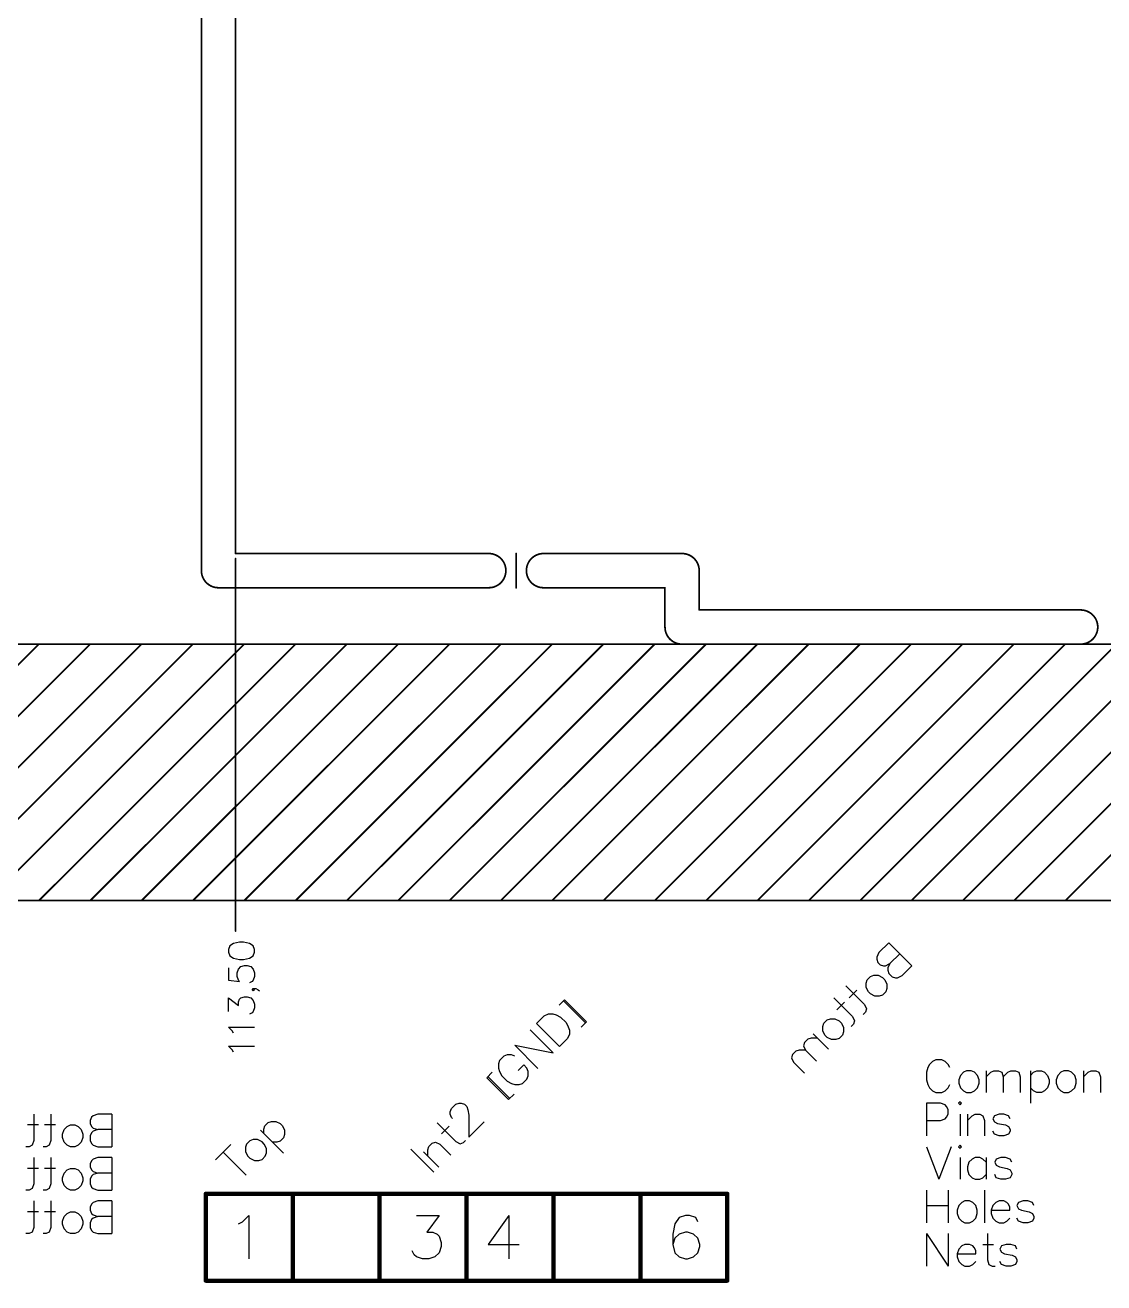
# Model space of a CAD drawing. Header units: millimetres. Extents: x 13 to 259, y -2 to 326.
# Drawn here: x 152 to 215.1, y 28.4 to 102 of the extents above; entities that cross this region are included whole.
import ezdxf

# ---------------------------------------------------------------- set-up
doc = ezdxf.new("R2010")
doc.units = ezdxf.units.MM
for name, color, linetype in [('BottomLayer', 5, 'Continuous'), ('BottomOverlay', 54, 'Continuous'), ('BottomPaste', 16, 'Continuous'), ('BottomSolder', 6, 'Continuous'), ('DrillDrawing', 1, 'Continuous'), ('Mechanical5', 56, 'Continuous'), ('Mechanical9', 56, 'Continuous'), ('MidLayer1', 16, 'Continuous'), ('MidLayer2', 76, 'Continuous'), ('TopLayer', 1, 'Continuous')]:
    doc.layers.add(name, color=color, linetype=linetype)

msp = doc.modelspace()

# ---------------------------------------------------------------- linework, layer by layer
at = {"layer": 'BottomLayer'}
for p, q in [((202.488, 48.337), (201.911, 47.76)), ((202.488, 48.337), (203.835, 46.99)), ((201.911, 47.76), (201.783, 47.503)), ((201.783, 47.503), (201.783, 47.375)), ((201.783, 47.375), (201.847, 47.182)), ((201.847, 47.182), (201.975, 47.054)), ((202.296, 46.99), (202.552, 47.118)), ((202.552, 47.118), (202.424, 46.862)), ((203.13, 47.695), (202.552, 47.118)), ((201.225, 46.176), (201.417, 46.368)), ((201.417, 46.368), (201.61, 46.432)), ((201.61, 46.432), (201.866, 46.432)), ((201.866, 46.432), (202.123, 46.304)), ((201.975, 47.054), (202.168, 46.99)), ((202.168, 46.99), (202.296, 46.99)), ((202.424, 46.862), (202.424, 46.733)), ((202.424, 46.733), (202.488, 46.541)), ((202.488, 46.541), (202.681, 46.349)), ((202.681, 46.349), (202.873, 46.285)), ((203.001, 46.285), (203.258, 46.413)), ((203.258, 46.413), (203.835, 46.99)), ((199.968, 45.816), (201.058, 44.726)), ((201.161, 45.983), (201.225, 46.176)), ((201.161, 45.727), (201.161, 45.983)), ((201.289, 45.47), (201.161, 45.727)), ((202.123, 46.304), (202.251, 46.176)), ((202.251, 46.176), (202.379, 45.919)), ((202.379, 45.662), (202.315, 45.47)), ((202.379, 45.919), (202.379, 45.662)), ((202.873, 46.285), (203.001, 46.285)), ((199.262, 45.111), (200.353, 44.021)), ((200.609, 45.56), (200.16, 45.111)), ((201.417, 45.342), (201.289, 45.47)), ((201.674, 45.214), (201.417, 45.342)), ((201.93, 45.214), (201.674, 45.214)), ((202.123, 45.278), (201.93, 45.214)), ((202.315, 45.47), (202.123, 45.278)), ((199.904, 44.854), (199.455, 44.406)), ((201.122, 44.277), (200.994, 44.149)), ((201.058, 44.726), (201.186, 44.47)), ((201.186, 44.47), (201.122, 44.277)), ((198.621, 43.444), (198.685, 43.636)), ((198.621, 43.187), (198.621, 43.444)), ((198.685, 43.636), (198.878, 43.828)), ((198.878, 43.828), (199.07, 43.892)), ((199.07, 43.892), (199.327, 43.892)), ((199.327, 43.892), (199.583, 43.764)), ((199.583, 43.764), (199.711, 43.636)), ((199.711, 43.636), (199.84, 43.379)), ((200.417, 43.572), (200.289, 43.444)), ((200.353, 44.021), (200.481, 43.764)), ((200.481, 43.764), (200.417, 43.572)), ((197.749, 42.7), (197.557, 42.507)), ((197.941, 42.764), (197.749, 42.7)), ((198.326, 42.764), (197.941, 42.764)), ((198.07, 43.02), (198.967, 42.122)), ((198.749, 42.931), (198.621, 43.187)), ((198.878, 42.802), (198.749, 42.931)), ((199.134, 42.674), (198.878, 42.802)), ((199.391, 42.674), (199.134, 42.674)), ((199.583, 42.738), (199.391, 42.674)), ((199.776, 42.931), (199.583, 42.738)), ((199.84, 43.123), (199.776, 42.931)), ((199.84, 43.379), (199.84, 43.123)), ((197.044, 41.994), (196.851, 41.802)), ((197.236, 42.058), (197.044, 41.994)), ((197.621, 42.058), (197.236, 42.058)), ((197.557, 42.507), (197.492, 42.315)), ((197.492, 42.315), (197.621, 42.058)), ((197.621, 42.058), (198.262, 41.417)), ((196.851, 41.802), (196.787, 41.609)), ((196.787, 41.609), (196.915, 41.353)), ((196.915, 41.353), (197.557, 40.712)), ((190.591, 32.384), (190.228, 32.264)), ((190.832, 32.384), (190.591, 32.384)), ((191.195, 32.264), (190.832, 32.384)), ((189.986, 31.901), (189.865, 31.296)), ((190.228, 32.264), (189.986, 31.901)), ((191.316, 32.022), (191.195, 32.264)), ((189.865, 31.296), (189.865, 30.691)), ((189.986, 31.054), (189.865, 30.691)), ((190.228, 31.296), (189.986, 31.054)), ((190.591, 31.417), (190.228, 31.296)), ((190.711, 31.417), (190.591, 31.417)), ((191.074, 31.296), (190.711, 31.417)), ((191.316, 31.054), (191.074, 31.296)), ((191.437, 30.691), (191.316, 31.054)), ((189.865, 30.691), (189.986, 30.208)), ((189.986, 30.208), (190.228, 29.966)), ((191.074, 29.966), (191.316, 30.208)), ((191.316, 30.208), (191.437, 30.571)), ((191.437, 30.571), (191.437, 30.691)), ((190.228, 29.966), (190.591, 29.845)), ((190.591, 29.845), (190.711, 29.845)), ((190.711, 29.845), (191.074, 29.966))]:
    msp.add_line(p, q, dxfattribs=at)
at = {"layer": 'BottomOverlay'}
for p, q in [((152.498, 38.315), (152.498, 36.773)), ((153.496, 38.315), (153.496, 36.773)), ((156.244, 38.315), (155.972, 38.224)), ((157.06, 38.315), (156.244, 38.315)), ((157.06, 38.315), (157.06, 36.41)), ((152.77, 37.68), (152.135, 37.68)), ((153.768, 37.68), (153.133, 37.68)), ((154.276, 37.408), (154.457, 37.589)), ((154.457, 37.589), (154.638, 37.68)), ((154.638, 37.68), (154.91, 37.68)), ((154.91, 37.68), (155.092, 37.589)), ((155.092, 37.589), (155.273, 37.408)), ((155.881, 38.133), (155.79, 37.952)), ((155.79, 37.952), (155.79, 37.771)), ((155.79, 37.771), (155.881, 37.589)), ((155.972, 38.224), (155.881, 38.133)), ((155.881, 37.589), (155.972, 37.498)), ((154.185, 37.136), (154.276, 37.408)), ((154.185, 36.954), (154.185, 37.136)), ((154.276, 36.682), (154.185, 36.954)), ((155.273, 37.408), (155.364, 37.136)), ((155.364, 36.954), (155.273, 36.682)), ((155.364, 37.136), (155.364, 36.954)), ((155.881, 37.226), (155.79, 37.045)), ((155.79, 37.045), (155.79, 36.773)), ((155.972, 37.317), (155.881, 37.226)), ((155.972, 37.498), (156.244, 37.408)), ((156.244, 37.408), (155.972, 37.317)), ((157.06, 37.408), (156.244, 37.408)), ((152.226, 36.41), (152.045, 36.41)), ((152.407, 36.501), (152.226, 36.41)), ((152.498, 36.773), (152.407, 36.501)), ((153.224, 36.41), (153.042, 36.41)), ((153.405, 36.501), (153.224, 36.41)), ((153.496, 36.773), (153.405, 36.501)), ((154.457, 36.501), (154.276, 36.682)), ((154.638, 36.41), (154.457, 36.501)), ((154.91, 36.41), (154.638, 36.41)), ((155.092, 36.501), (154.91, 36.41)), ((155.273, 36.682), (155.092, 36.501)), ((155.79, 36.773), (155.881, 36.592)), ((155.881, 36.592), (155.972, 36.501)), ((155.972, 36.501), (156.244, 36.41)), ((156.244, 36.41), (157.06, 36.41))]:
    msp.add_line(p, q, dxfattribs=at)
at = {"layer": 'BottomPaste'}
for p, q in [((152.498, 33.235), (152.498, 31.693)), ((153.496, 33.235), (153.496, 31.693)), ((155.972, 33.144), (155.881, 33.053)), ((156.244, 33.235), (155.972, 33.144)), ((157.06, 33.235), (156.244, 33.235)), ((157.06, 33.235), (157.06, 31.33)), ((152.77, 32.6), (152.135, 32.6)), ((153.768, 32.6), (153.133, 32.6)), ((154.276, 32.328), (154.457, 32.509)), ((154.457, 32.509), (154.638, 32.6)), ((154.638, 32.6), (154.91, 32.6)), ((154.91, 32.6), (155.092, 32.509)), ((155.092, 32.509), (155.273, 32.328)), ((155.881, 33.053), (155.79, 32.872)), ((155.79, 32.872), (155.79, 32.691)), ((155.79, 32.691), (155.881, 32.509)), ((155.881, 32.509), (155.972, 32.418)), ((155.972, 32.418), (156.244, 32.328)), ((152.498, 31.693), (152.407, 31.421)), ((153.496, 31.693), (153.405, 31.421)), ((154.185, 32.056), (154.276, 32.328)), ((154.185, 31.874), (154.185, 32.056)), ((154.276, 31.602), (154.185, 31.874)), ((155.273, 32.328), (155.364, 32.056)), ((155.364, 31.874), (155.273, 31.602)), ((155.364, 32.056), (155.364, 31.874)), ((155.881, 32.146), (155.79, 31.965)), ((155.79, 31.965), (155.79, 31.693)), ((155.79, 31.693), (155.881, 31.512)), ((155.972, 32.237), (155.881, 32.146)), ((156.244, 32.328), (155.972, 32.237)), ((157.06, 32.328), (156.244, 32.328)), ((152.226, 31.33), (152.045, 31.33)), ((152.407, 31.421), (152.226, 31.33)), ((153.224, 31.33), (153.042, 31.33)), ((153.405, 31.421), (153.224, 31.33)), ((154.457, 31.421), (154.276, 31.602)), ((154.638, 31.33), (154.457, 31.421)), ((154.91, 31.33), (154.638, 31.33)), ((155.092, 31.421), (154.91, 31.33)), ((155.273, 31.602), (155.092, 31.421)), ((155.881, 31.512), (155.972, 31.421)), ((155.972, 31.421), (156.244, 31.33)), ((156.244, 31.33), (157.06, 31.33))]:
    msp.add_line(p, q, dxfattribs=at)
at = {"layer": 'BottomSolder'}
for p, q in [((152.498, 35.775), (152.498, 34.233)), ((153.496, 35.775), (153.496, 34.233)), ((155.881, 35.593), (155.79, 35.412)), ((155.79, 35.412), (155.79, 35.231)), ((155.972, 35.684), (155.881, 35.593)), ((156.244, 35.775), (155.972, 35.684)), ((157.06, 35.775), (156.244, 35.775)), ((157.06, 35.775), (157.06, 33.87)), ((152.77, 35.14), (152.135, 35.14)), ((153.768, 35.14), (153.133, 35.14)), ((154.185, 34.596), (154.276, 34.868)), ((154.185, 34.414), (154.185, 34.596)), ((154.276, 34.868), (154.457, 35.049)), ((154.457, 35.049), (154.638, 35.14)), ((154.638, 35.14), (154.91, 35.14)), ((154.91, 35.14), (155.092, 35.049)), ((155.092, 35.049), (155.273, 34.868)), ((155.273, 34.868), (155.364, 34.596)), ((155.364, 34.596), (155.364, 34.414)), ((155.79, 35.231), (155.881, 35.049)), ((155.881, 34.686), (155.79, 34.505)), ((155.881, 35.049), (155.972, 34.958)), ((155.972, 34.777), (155.881, 34.686)), ((155.972, 34.958), (156.244, 34.868)), ((156.244, 34.868), (155.972, 34.777)), ((157.06, 34.868), (156.244, 34.868)), ((152.226, 33.87), (152.045, 33.87)), ((152.407, 33.961), (152.226, 33.87)), ((152.498, 34.233), (152.407, 33.961)), ((153.224, 33.87), (153.042, 33.87)), ((153.405, 33.961), (153.224, 33.87)), ((153.496, 34.233), (153.405, 33.961)), ((154.276, 34.142), (154.185, 34.414)), ((154.457, 33.961), (154.276, 34.142)), ((154.638, 33.87), (154.457, 33.961)), ((154.91, 33.87), (154.638, 33.87)), ((155.092, 33.961), (154.91, 33.87)), ((155.273, 34.142), (155.092, 33.961)), ((155.364, 34.414), (155.273, 34.142)), ((155.79, 34.505), (155.79, 34.233)), ((155.79, 34.233), (155.881, 34.052)), ((155.881, 34.052), (155.972, 33.961)), ((155.972, 33.961), (156.244, 33.87)), ((156.244, 33.87), (157.06, 33.87))]:
    msp.add_line(p, q, dxfattribs=at)
at = {"layer": 'DrillDrawing'}
for p, q in [((204.866, 41.218), (204.776, 41.036)), ((205.048, 41.399), (204.866, 41.218)), ((205.229, 41.49), (205.048, 41.399)), ((205.592, 41.49), (205.229, 41.49)), ((205.773, 41.399), (205.592, 41.49)), ((205.955, 41.218), (205.773, 41.399)), ((206.045, 41.036), (205.955, 41.218)), ((204.776, 41.036), (204.685, 40.764)), ((204.685, 40.764), (204.685, 40.311)), ((206.671, 40.583), (206.58, 40.311)), ((206.853, 40.764), (206.671, 40.583)), ((207.034, 40.855), (206.853, 40.764)), ((207.306, 40.855), (207.034, 40.855)), ((207.487, 40.764), (207.306, 40.855)), ((207.669, 40.583), (207.487, 40.764)), ((207.759, 40.311), (207.669, 40.583)), ((208.177, 40.855), (208.177, 39.585)), ((208.177, 40.492), (208.449, 40.764)), ((208.449, 40.764), (208.63, 40.855)), ((208.63, 40.855), (208.902, 40.855)), ((208.902, 40.855), (209.084, 40.764)), ((209.084, 40.764), (209.174, 40.492)), ((209.174, 40.492), (209.446, 40.764)), ((209.174, 40.492), (209.174, 39.585)), ((209.446, 40.764), (209.628, 40.855)), ((209.628, 40.855), (209.9, 40.855)), ((209.9, 40.855), (210.081, 40.764)), ((210.081, 40.764), (210.172, 40.492)), ((210.172, 40.492), (210.172, 39.585)), ((210.771, 40.855), (210.771, 38.95)), ((210.771, 40.583), (210.952, 40.764)), ((210.952, 40.764), (211.133, 40.855)), ((211.133, 40.855), (211.405, 40.855)), ((211.405, 40.855), (211.587, 40.764)), ((211.587, 40.764), (211.768, 40.583)), ((211.768, 40.583), (211.859, 40.311)), ((212.358, 40.583), (212.267, 40.311)), ((212.539, 40.764), (212.358, 40.583)), ((212.72, 40.855), (212.539, 40.764)), ((212.993, 40.855), (212.72, 40.855)), ((213.174, 40.764), (212.993, 40.855)), ((213.355, 40.583), (213.174, 40.764)), ((213.446, 40.311), (213.355, 40.583)), ((213.863, 40.855), (213.863, 39.585)), ((213.863, 40.492), (214.135, 40.764)), ((214.135, 40.764), (214.317, 40.855)), ((214.317, 40.855), (214.589, 40.855)), ((214.589, 40.855), (214.77, 40.764)), ((214.77, 40.764), (214.861, 40.492)), ((214.861, 40.492), (214.861, 39.585)), ((204.685, 40.311), (204.776, 40.039)), ((204.776, 40.039), (204.866, 39.857)), ((204.866, 39.857), (205.048, 39.676)), ((205.773, 39.676), (205.955, 39.857)), ((205.955, 39.857), (206.045, 40.039)), ((206.58, 40.311), (206.58, 40.129)), ((206.58, 40.129), (206.671, 39.857)), ((206.671, 39.857), (206.853, 39.676)), ((207.487, 39.676), (207.669, 39.857)), ((207.669, 39.857), (207.759, 40.129)), ((207.759, 40.129), (207.759, 40.311)), ((210.952, 39.676), (210.771, 39.857)), ((211.768, 39.857), (211.587, 39.676)), ((211.859, 40.129), (211.768, 39.857)), ((211.859, 40.311), (211.859, 40.129)), ((212.267, 40.311), (212.267, 40.129)), ((212.267, 40.129), (212.358, 39.857)), ((212.358, 39.857), (212.539, 39.676)), ((213.174, 39.676), (213.355, 39.857)), ((213.355, 39.857), (213.446, 40.129)), ((213.446, 40.129), (213.446, 40.311)), ((205.048, 39.676), (205.229, 39.585)), ((205.229, 39.585), (205.592, 39.585)), ((205.592, 39.585), (205.773, 39.676)), ((206.653, 39.04), (206.562, 38.95)), ((206.744, 38.95), (206.653, 39.04)), ((206.853, 39.676), (207.034, 39.585)), ((207.034, 39.585), (207.306, 39.585)), ((207.306, 39.585), (207.487, 39.676)), ((211.133, 39.585), (210.952, 39.676)), ((211.405, 39.585), (211.133, 39.585)), ((211.587, 39.676), (211.405, 39.585)), ((212.539, 39.676), (212.72, 39.585)), ((212.72, 39.585), (212.993, 39.585)), ((212.993, 39.585), (213.174, 39.676)), ((205.501, 38.95), (204.685, 38.95)), ((204.685, 38.95), (204.685, 37.045)), ((205.773, 38.859), (205.501, 38.95)), ((205.864, 38.768), (205.773, 38.859)), ((205.955, 38.587), (205.864, 38.768)), ((205.864, 38.133), (205.955, 38.315)), ((205.955, 38.315), (205.955, 38.587)), ((206.562, 38.95), (206.653, 38.859)), ((206.653, 38.859), (206.744, 38.95)), ((206.653, 38.315), (206.653, 37.045)), ((207.079, 38.315), (207.079, 37.045)), ((207.351, 38.224), (207.533, 38.315)), ((207.533, 38.315), (207.805, 38.315)), ((207.805, 38.315), (207.986, 38.224)), ((208.939, 38.315), (208.666, 38.224)), ((209.211, 38.315), (208.939, 38.315)), ((209.483, 38.224), (209.211, 38.315)), ((204.685, 37.952), (205.501, 37.952)), ((205.501, 37.952), (205.773, 38.043)), ((205.773, 38.043), (205.864, 38.133)), ((207.079, 37.952), (207.351, 38.224)), ((207.986, 38.224), (208.077, 37.952)), ((208.077, 37.952), (208.077, 37.045)), ((208.666, 38.224), (208.576, 38.043)), ((208.576, 38.043), (208.666, 37.861)), ((208.666, 37.861), (208.848, 37.771)), ((208.848, 37.771), (209.301, 37.68)), ((209.301, 37.68), (209.483, 37.589)), ((209.573, 38.043), (209.483, 38.224)), ((209.483, 37.589), (209.573, 37.408)), ((208.666, 37.136), (208.576, 37.317)), ((208.939, 37.045), (208.666, 37.136)), ((209.211, 37.045), (208.939, 37.045)), ((209.483, 37.136), (209.211, 37.045)), ((209.573, 37.317), (209.483, 37.136)), ((209.573, 37.408), (209.573, 37.317)), ((204.685, 36.41), (205.41, 34.505)), ((206.136, 36.41), (205.41, 34.505)), ((206.653, 36.5), (206.562, 36.41)), ((206.562, 36.41), (206.653, 36.319)), ((206.744, 36.41), (206.653, 36.5)), ((206.653, 36.319), (206.744, 36.41)), ((206.653, 35.775), (206.653, 34.505)), ((207.17, 35.503), (207.079, 35.231)), ((207.351, 35.684), (207.17, 35.503)), ((207.533, 35.775), (207.351, 35.684)), ((207.805, 35.775), (207.533, 35.775)), ((207.986, 35.684), (207.805, 35.775)), ((208.168, 35.503), (207.986, 35.684)), ((208.168, 35.775), (208.168, 34.505)), ((208.766, 35.684), (208.676, 35.503)), ((208.676, 35.503), (208.766, 35.321)), ((209.038, 35.775), (208.766, 35.684)), ((208.766, 35.321), (208.948, 35.231)), ((209.31, 35.775), (209.038, 35.775)), ((209.582, 35.684), (209.31, 35.775)), ((209.673, 35.503), (209.582, 35.684)), ((207.079, 35.231), (207.079, 35.049)), ((207.079, 35.049), (207.17, 34.777)), ((207.17, 34.777), (207.351, 34.596)), ((207.351, 34.596), (207.533, 34.505)), ((207.805, 34.505), (207.986, 34.596)), ((207.986, 34.596), (208.168, 34.777)), ((208.766, 34.596), (208.676, 34.777)), ((209.038, 34.505), (208.766, 34.596)), ((208.948, 35.231), (209.401, 35.14)), ((209.582, 34.596), (209.31, 34.505)), ((209.401, 35.14), (209.582, 35.049)), ((209.582, 35.049), (209.673, 34.868)), ((209.673, 34.777), (209.582, 34.596)), ((209.673, 34.868), (209.673, 34.777)), ((204.685, 33.87), (204.685, 31.965)), ((205.955, 33.87), (205.955, 31.965)), ((207.533, 34.505), (207.805, 34.505)), ((208.077, 33.87), (208.077, 31.965)), ((209.31, 34.505), (209.038, 34.505)), ((206.753, 33.144), (206.571, 32.963)), ((206.934, 33.235), (206.753, 33.144)), ((207.206, 33.235), (206.934, 33.235)), ((207.388, 33.144), (207.206, 33.235)), ((207.569, 32.963), (207.388, 33.144)), ((208.748, 33.144), (208.567, 32.963)), ((208.929, 33.235), (208.748, 33.144)), ((209.202, 33.235), (208.929, 33.235)), ((209.383, 33.144), (209.202, 33.235)), ((209.474, 33.053), (209.383, 33.144)), ((210.063, 33.144), (209.972, 32.963)), ((210.335, 33.235), (210.063, 33.144)), ((210.607, 33.235), (210.335, 33.235)), ((210.879, 33.144), (210.607, 33.235)), ((210.97, 32.963), (210.879, 33.144)), ((204.685, 32.963), (205.955, 32.963)), ((206.571, 32.963), (206.481, 32.691)), ((206.481, 32.691), (206.481, 32.509)), ((206.481, 32.509), (206.571, 32.237)), ((207.66, 32.691), (207.569, 32.963)), ((207.569, 32.237), (207.66, 32.509)), ((207.66, 32.509), (207.66, 32.691)), ((208.567, 32.963), (208.476, 32.691)), ((208.476, 32.691), (209.564, 32.691)), ((208.476, 32.691), (208.476, 32.509)), ((208.476, 32.509), (208.567, 32.237)), ((209.564, 32.872), (209.474, 33.053)), ((209.564, 32.691), (209.564, 32.872)), ((209.972, 32.963), (210.063, 32.781)), ((210.063, 32.781), (210.245, 32.691)), ((210.245, 32.691), (210.698, 32.6)), ((210.698, 32.6), (210.879, 32.509)), ((210.879, 32.509), (210.97, 32.328)), ((206.571, 32.237), (206.753, 32.056)), ((206.753, 32.056), (206.934, 31.965)), ((206.934, 31.965), (207.206, 31.965)), ((207.206, 31.965), (207.388, 32.056)), ((207.388, 32.056), (207.569, 32.237)), ((208.567, 32.237), (208.748, 32.056)), ((208.748, 32.056), (208.929, 31.965)), ((208.929, 31.965), (209.202, 31.965)), ((209.202, 31.965), (209.383, 32.056)), ((209.383, 32.056), (209.564, 32.237)), ((210.063, 32.056), (209.972, 32.237)), ((210.335, 31.965), (210.063, 32.056)), ((210.607, 31.965), (210.335, 31.965)), ((210.879, 32.056), (210.607, 31.965)), ((210.97, 32.237), (210.879, 32.056)), ((210.97, 32.328), (210.97, 32.237)), ((204.685, 31.33), (204.685, 29.425)), ((204.685, 31.33), (205.955, 29.425)), ((205.955, 31.33), (205.955, 29.425)), ((208.249, 31.33), (208.249, 29.788)), ((206.571, 30.423), (206.481, 30.151)), ((206.753, 30.604), (206.571, 30.423)), ((206.934, 30.695), (206.753, 30.604)), ((207.206, 30.695), (206.934, 30.695)), ((207.388, 30.604), (207.206, 30.695)), ((207.478, 30.513), (207.388, 30.604)), ((207.569, 30.332), (207.478, 30.513)), ((207.569, 30.151), (207.569, 30.332)), ((207.977, 30.695), (208.612, 30.695)), ((209.065, 30.604), (208.975, 30.423)), ((208.975, 30.423), (209.065, 30.241)), ((209.338, 30.695), (209.065, 30.604)), ((209.065, 30.241), (209.247, 30.151)), ((209.61, 30.695), (209.338, 30.695)), ((209.882, 30.604), (209.61, 30.695)), ((209.972, 30.423), (209.882, 30.604)), ((206.481, 30.151), (207.569, 30.151)), ((206.481, 30.151), (206.481, 29.969)), ((206.481, 29.969), (206.571, 29.697)), ((206.571, 29.697), (206.753, 29.516)), ((206.753, 29.516), (206.934, 29.425)), ((206.934, 29.425), (207.206, 29.425)), ((207.206, 29.425), (207.388, 29.516)), ((207.388, 29.516), (207.569, 29.697)), ((208.249, 29.788), (208.34, 29.516)), ((208.34, 29.516), (208.521, 29.425)), ((208.521, 29.425), (208.703, 29.425)), ((209.065, 29.516), (208.975, 29.697)), ((209.338, 29.425), (209.065, 29.516)), ((209.247, 30.151), (209.7, 30.06)), ((209.61, 29.425), (209.338, 29.425)), ((209.882, 29.516), (209.61, 29.425)), ((209.7, 30.06), (209.882, 29.969)), ((209.882, 29.969), (209.972, 29.788)), ((209.972, 29.697), (209.882, 29.516)), ((209.972, 29.788), (209.972, 29.697))]:
    msp.add_line(p, q, dxfattribs=at)
at = {"layer": 'Mechanical5', "const_width": 0.254}
for points in [[(162.56, 33.655), (193.04, 33.655)], [(162.56, 28.575), (162.56, 33.655)], [(167.64, 28.575), (167.64, 33.655)], [(172.72, 28.575), (172.72, 33.655)], [(177.8, 28.575), (177.8, 33.655)], [(182.88, 28.575), (182.88, 33.655)], [(187.96, 28.575), (187.96, 33.655)], [(193.04, 28.575), (193.04, 33.655)], [(162.56, 28.575), (193.04, 28.575)]]:
    msp.add_lwpolyline(points, dxfattribs=at)
at = {"layer": 'Mechanical5', "const_width": 0.127}
for points in [[(162.496, 33.655, 1), (162.624, 33.655, 1)], [(162.496, 33.655, 1), (162.624, 33.655, 1)], [(167.577, 33.655, 1), (167.703, 33.655, 1)], [(172.656, 33.655, 1), (172.784, 33.655, 1)], [(177.737, 33.655, 1), (177.863, 33.655, 1)], [(182.816, 33.655, 1), (182.944, 33.655, 1)], [(187.897, 33.655, 1), (188.024, 33.655, 1)], [(192.976, 33.655, 1), (193.103, 33.655, 1)], [(192.976, 33.655, 1), (193.103, 33.655, 1)], [(162.496, 28.575, 1), (162.624, 28.575, 1)], [(162.496, 28.575, 1), (162.624, 28.575, 1)], [(167.577, 28.575, 1), (167.703, 28.575, 1)], [(172.656, 28.575, 1), (172.784, 28.575, 1)], [(177.737, 28.575, 1), (177.863, 28.575, 1)], [(182.816, 28.575, 1), (182.944, 28.575, 1)], [(187.897, 28.575, 1), (188.024, 28.575, 1)], [(192.976, 28.575, 1), (193.103, 28.575, 1)], [(192.976, 28.575, 1), (193.103, 28.575, 1)]]:
    msp.add_lwpolyline(points, format="xyb", close=True, dxfattribs=at)
at = {"layer": 'Mechanical9'}
for p, q in [((163.956, 48.154), (163.883, 47.937)), ((163.883, 47.937), (163.883, 47.792)), ((164.174, 48.299), (163.956, 48.154)), ((164.536, 48.372), (164.174, 48.299)), ((164.754, 48.372), (164.536, 48.372)), ((165.117, 48.299), (164.754, 48.372)), ((165.334, 48.154), (165.117, 48.299)), ((165.407, 47.937), (165.334, 48.154)), ((165.407, 47.792), (165.407, 47.937)), ((163.883, 47.792), (163.956, 47.574)), ((163.956, 47.574), (164.174, 47.429)), ((164.174, 47.429), (164.536, 47.356)), ((164.536, 47.356), (164.754, 47.356)), ((164.754, 47.356), (165.117, 47.429)), ((165.117, 47.429), (165.334, 47.574)), ((165.334, 47.574), (165.407, 47.792)), ((163.883, 46.87), (163.883, 46.145)), ((164.391, 46.58), (164.464, 46.798)), ((164.391, 46.362), (164.391, 46.58)), ((164.464, 46.145), (164.391, 46.362)), ((164.464, 46.798), (164.609, 46.943)), ((164.609, 46.943), (164.827, 47.015)), ((164.827, 47.015), (164.972, 47.015)), ((164.972, 47.015), (165.189, 46.943)), ((165.189, 46.943), (165.334, 46.798)), ((165.334, 46.798), (165.407, 46.58)), ((165.407, 46.362), (165.334, 46.145)), ((165.407, 46.58), (165.407, 46.362)), ((163.883, 46.145), (164.536, 46.072)), ((164.536, 46.072), (164.464, 46.145)), ((165.262, 46.072), (165.117, 45.999)), ((165.334, 46.145), (165.262, 46.072)), ((165.262, 45.593), (165.334, 45.666)), ((165.334, 45.666), (165.407, 45.593)), ((165.334, 45.666), (165.48, 45.666)), ((165.48, 45.666), (165.625, 45.593)), ((163.883, 44.309), (163.883, 45.107)), ((163.883, 45.107), (164.464, 44.672)), ((164.464, 44.889), (164.536, 45.034)), ((164.464, 44.672), (164.464, 44.889)), ((164.536, 45.034), (164.609, 45.107)), ((164.609, 45.107), (164.827, 45.18)), ((164.827, 45.18), (164.972, 45.18)), ((164.972, 45.18), (165.189, 45.107)), ((165.189, 45.107), (165.334, 44.962)), ((165.334, 45.521), (165.262, 45.593)), ((165.407, 45.593), (165.334, 45.521)), ((165.334, 44.962), (165.407, 44.744)), ((165.625, 45.593), (165.697, 45.521)), ((165.262, 44.236), (165.117, 44.164)), ((165.334, 44.309), (165.262, 44.236)), ((165.407, 44.527), (165.334, 44.309)), ((165.407, 44.744), (165.407, 44.527)), ((164.101, 43.192), (163.883, 43.409)), ((163.883, 43.409), (165.407, 43.409)), ((164.174, 43.046), (164.101, 43.192)), ((164.101, 42.074), (163.883, 42.292)), ((163.883, 42.292), (165.407, 42.292)), ((164.174, 41.929), (164.101, 42.074))]:
    msp.add_line(p, q, dxfattribs=at)
at = {"layer": 'Mechanical9', "const_width": 0.1}
for points in [[(162.3, 70.1), (162.3, 133.1)], [(164.3, 71.1), (164.3, 132.1)], [(164.3, 71.1), (179.1, 71.1)], [(164.3, 49.022), (164.3, 70.8)], [(180.7, 69.1), (180.7, 71.1)], [(182.3, 71.1), (190.4, 71.1)], [(191.4, 67.8), (191.4, 70.1)], [(163.3, 69.1), (179.1, 69.1)], [(182.3, 69.1), (189.4, 69.1)], [(189.4, 66.8), (189.4, 69.1)], [(191.4, 67.8), (213.7, 67.8)], [(50.8, 65.8), (257.8, 65.8)], [(137.8, 50.8), (152.8, 65.8)], [(140.8, 50.8), (155.8, 65.8)], [(143.8, 50.8), (158.8, 65.8)], [(146.8, 50.8), (161.8, 65.8)], [(149.8, 50.8), (164.8, 65.8)], [(152.8, 50.8), (167.8, 65.8)], [(155.8, 50.8), (170.8, 65.8)], [(158.8, 50.8), (173.8, 65.8)], [(161.8, 50.8), (176.8, 65.8)], [(164.8, 50.8), (179.8, 65.8)], [(167.8, 50.8), (182.8, 65.8)], [(170.8, 50.8), (185.8, 65.8)], [(173.8, 50.8), (188.8, 65.8)], [(176.8, 50.8), (191.8, 65.8)], [(179.8, 50.8), (194.8, 65.8)], [(182.8, 50.8), (197.8, 65.8)], [(185.8, 50.8), (200.8, 65.8)], [(188.8, 50.8), (203.8, 65.8)], [(190.4, 65.8), (213.7, 65.8)], [(191.8, 50.8), (206.8, 65.8)], [(194.8, 50.8), (209.8, 65.8)], [(197.8, 50.8), (212.8, 65.8)], [(200.8, 50.8), (215.8, 65.8)], [(203.8, 50.8), (218.8, 65.8)], [(206.8, 50.8), (221.8, 65.8)], [(209.8, 50.8), (224.8, 65.8)], [(212.8, 50.8), (227.8, 65.8)], [(50.8, 50.8), (257.8, 50.8)]]:
    msp.add_lwpolyline(points, dxfattribs=at)
at = {"layer": 'Mechanical9', "const_width": 0.05}
for points in [[(164.275, 71.1, 1), (164.325, 71.1, 1)], [(164.275, 71.1, 1), (164.325, 71.1, 1)], [(164.275, 70.8, 1), (164.325, 70.8, 1)], [(179.075, 71.1, 1), (179.125, 71.1, 1)], [(179.075, 71.1, 1), (179.125, 71.1, 1)], [(180.675, 71.1, 1), (180.725, 71.1, 1)], [(182.275, 71.1, 1), (182.325, 71.1, 1)], [(182.275, 71.1, 1), (182.325, 71.1, 1)], [(190.375, 71.1, 1), (190.425, 71.1, 1)], [(190.375, 71.1, 1), (190.425, 71.1, 1)], [(162.275, 70.1, 1), (162.325, 70.1, 1)], [(162.275, 70.1, 1), (162.325, 70.1, 1)], [(191.375, 70.1, 1), (191.425, 70.1, 1)], [(191.375, 70.1, 1), (191.425, 70.1, 1)], [(163.275, 69.1, 1), (163.325, 69.1, 1)], [(163.275, 69.1, 1), (163.325, 69.1, 1)], [(179.075, 69.1, 1), (179.125, 69.1, 1)], [(179.075, 69.1, 1), (179.125, 69.1, 1)], [(180.675, 69.1, 1), (180.725, 69.1, 1)], [(182.275, 69.1, 1), (182.325, 69.1, 1)], [(182.275, 69.1, 1), (182.325, 69.1, 1)], [(189.375, 69.1, 1), (189.425, 69.1, 1)], [(189.375, 69.1, 1), (189.425, 69.1, 1)], [(191.375, 67.8, 1), (191.425, 67.8, 1)], [(191.375, 67.8, 1), (191.425, 67.8, 1)], [(213.675, 67.8, 1), (213.725, 67.8, 1)], [(213.675, 67.8, 1), (213.725, 67.8, 1)], [(189.375, 66.8, 1), (189.425, 66.8, 1)], [(189.375, 66.8, 1), (189.425, 66.8, 1)], [(152.775, 65.8, 1), (152.825, 65.8, 1)], [(155.775, 65.8, 1), (155.825, 65.8, 1)], [(158.775, 65.8, 1), (158.825, 65.8, 1)], [(161.775, 65.8, 1), (161.825, 65.8, 1)], [(164.775, 65.8, 1), (164.825, 65.8, 1)], [(167.775, 65.8, 1), (167.825, 65.8, 1)], [(170.775, 65.8, 1), (170.825, 65.8, 1)], [(173.775, 65.8, 1), (173.825, 65.8, 1)], [(176.775, 65.8, 1), (176.825, 65.8, 1)], [(179.775, 65.8, 1), (179.825, 65.8, 1)], [(182.775, 65.8, 1), (182.825, 65.8, 1)], [(185.775, 65.8, 1), (185.825, 65.8, 1)], [(188.775, 65.8, 1), (188.825, 65.8, 1)], [(190.375, 65.8, 1), (190.425, 65.8, 1)], [(190.375, 65.8, 1), (190.425, 65.8, 1)], [(191.775, 65.8, 1), (191.825, 65.8, 1)], [(194.775, 65.8, 1), (194.825, 65.8, 1)], [(197.775, 65.8, 1), (197.825, 65.8, 1)], [(200.775, 65.8, 1), (200.825, 65.8, 1)], [(203.775, 65.8, 1), (203.825, 65.8, 1)], [(206.775, 65.8, 1), (206.825, 65.8, 1)], [(209.775, 65.8, 1), (209.825, 65.8, 1)], [(212.775, 65.8, 1), (212.825, 65.8, 1)], [(213.675, 65.8, 1), (213.725, 65.8, 1)], [(213.675, 65.8, 1), (213.725, 65.8, 1)], [(152.775, 50.8, 1), (152.825, 50.8, 1)], [(155.775, 50.8, 1), (155.825, 50.8, 1)], [(158.775, 50.8, 1), (158.825, 50.8, 1)], [(161.775, 50.8, 1), (161.825, 50.8, 1)], [(164.775, 50.8, 1), (164.825, 50.8, 1)], [(167.775, 50.8, 1), (167.825, 50.8, 1)], [(170.775, 50.8, 1), (170.825, 50.8, 1)], [(173.775, 50.8, 1), (173.825, 50.8, 1)], [(176.775, 50.8, 1), (176.825, 50.8, 1)], [(179.775, 50.8, 1), (179.825, 50.8, 1)], [(182.775, 50.8, 1), (182.825, 50.8, 1)], [(185.775, 50.8, 1), (185.825, 50.8, 1)], [(188.775, 50.8, 1), (188.825, 50.8, 1)], [(191.775, 50.8, 1), (191.825, 50.8, 1)], [(194.775, 50.8, 1), (194.825, 50.8, 1)], [(197.775, 50.8, 1), (197.825, 50.8, 1)], [(200.775, 50.8, 1), (200.825, 50.8, 1)], [(203.775, 50.8, 1), (203.825, 50.8, 1)], [(206.775, 50.8, 1), (206.825, 50.8, 1)], [(209.775, 50.8, 1), (209.825, 50.8, 1)], [(212.775, 50.8, 1), (212.825, 50.8, 1)], [(164.275, 49.022, 1), (164.325, 49.022, 1)]]:
    msp.add_lwpolyline(points, format="xyb", close=True, dxfattribs=at)
at = {"layer": 'Mechanical9', "const_width": 0.1}
for points in [[(179.1, 71.1, -1), (179.1, 69.1)], [(182.3, 69.1, -1), (182.3, 71.1)], [(190.4, 71.1, -0.414214), (191.4, 70.1)], [(163.3, 69.1, -0.414214), (162.3, 70.1)], [(213.7, 67.8, -1), (213.7, 65.8)], [(190.4, 65.8, -0.414214), (189.4, 66.8)]]:
    msp.add_lwpolyline(points, format="xyb", dxfattribs=at)
at = {"layer": 'MidLayer1'}
for p, q in [((183.212, 44.679), (183.533, 45)), ((183.469, 44.936), (184.751, 43.653)), ((183.533, 45), (184.816, 43.717)), ((182.334, 44.057), (182.59, 44.186)), ((182.59, 44.186), (182.847, 44.186)), ((182.847, 44.186), (183.039, 44.121)), ((181.885, 43.608), (182.334, 44.057)), ((181.885, 43.608), (183.232, 42.262)), ((183.039, 44.121), (183.296, 43.993)), ((183.296, 43.993), (183.616, 43.672)), ((183.616, 43.672), (183.745, 43.416)), ((183.745, 43.416), (183.809, 43.224)), ((184.495, 43.397), (184.816, 43.717)), ((181.513, 43.236), (182.86, 41.89)), ((183.68, 42.71), (183.232, 42.262)), ((183.809, 42.967), (183.68, 42.71)), ((183.809, 43.224), (183.809, 42.967)), ((180.615, 42.339), (181.962, 40.992)), ((180.615, 42.339), (182.86, 41.89)), ((179.73, 41.454), (179.666, 41.261)), ((179.666, 41.261), (179.666, 41.005)), ((179.987, 41.71), (179.73, 41.454)), ((180.179, 41.774), (179.987, 41.71)), ((180.435, 41.774), (180.179, 41.774)), ((180.628, 41.71), (180.435, 41.774)), ((180.82, 40.876), (181.141, 41.197)), ((181.333, 41.005), (181.141, 41.197)), ((178.98, 40.447), (179.3, 40.767)), ((179.044, 40.511), (180.326, 39.228)), ((179.666, 41.005), (179.73, 40.812)), ((179.73, 40.812), (179.858, 40.556)), ((179.858, 40.556), (180.179, 40.235)), ((181.397, 40.812), (181.333, 41.005)), ((181.333, 40.363), (181.397, 40.556)), ((181.397, 40.556), (181.397, 40.812)), ((178.98, 40.447), (180.262, 39.164)), ((180.179, 40.235), (180.435, 40.107)), ((180.435, 40.107), (180.628, 40.043)), ((180.628, 40.043), (180.884, 40.043)), ((180.884, 40.043), (181.077, 40.107)), ((181.077, 40.107), (181.333, 40.363)), ((180.262, 39.164), (180.583, 39.485)), ((176.851, 38.446), (176.915, 38.638)), ((176.851, 38.318), (176.851, 38.446)), ((176.915, 38.125), (176.851, 38.318)), ((176.915, 38.638), (177.171, 38.895)), ((177.171, 38.895), (177.364, 38.959)), ((177.364, 38.959), (177.492, 38.959)), ((177.492, 38.959), (177.684, 38.895)), ((177.684, 38.895), (177.813, 38.766)), ((177.813, 38.766), (177.877, 38.574)), ((177.877, 38.574), (177.941, 38.253)), ((177.941, 38.253), (177.941, 36.971)), ((176.081, 37.804), (177.171, 36.714)), ((176.338, 37.163), (176.786, 37.612)), ((176.979, 38.061), (176.915, 38.125)), ((177.941, 36.971), (178.839, 37.869)), ((177.62, 36.65), (177.748, 36.778)), ((174.548, 36.272), (175.895, 34.925)), ((175.279, 36.105), (176.177, 35.207)), ((175.536, 36.233), (175.6, 36.426)), ((175.536, 35.848), (175.536, 36.233)), ((175.6, 36.426), (175.792, 36.618)), ((175.792, 36.618), (175.985, 36.682)), ((175.985, 36.682), (176.241, 36.554)), ((176.241, 36.554), (176.883, 35.913)), ((177.171, 36.714), (177.428, 36.586)), ((177.428, 36.586), (177.62, 36.65)), ((174.867, 32.384), (176.197, 32.384)), ((176.197, 32.384), (175.471, 31.417)), ((175.471, 31.417), (175.834, 31.417)), ((175.834, 31.417), (176.076, 31.296)), ((176.076, 31.296), (176.197, 31.175)), ((176.197, 31.175), (176.318, 30.812)), ((174.746, 30.087), (174.625, 30.329)), ((176.197, 30.208), (175.955, 29.966)), ((176.318, 30.571), (176.197, 30.208)), ((176.318, 30.812), (176.318, 30.571)), ((174.867, 29.966), (174.746, 30.087)), ((175.23, 29.845), (174.867, 29.966)), ((175.592, 29.845), (175.23, 29.845)), ((175.955, 29.966), (175.592, 29.845))]:
    msp.add_line(p, q, dxfattribs=at)
at = {"layer": 'MidLayer2'}
for p, q in [((180.279, 32.384), (179.07, 30.691)), ((180.279, 32.384), (180.279, 29.845)), ((179.07, 30.691), (180.884, 30.691))]:
    msp.add_line(p, q, dxfattribs=at)
at = {"layer": 'TopLayer'}
for p, q in [((165.946, 37.439), (166.011, 37.631)), ((166.011, 37.631), (166.203, 37.824)), ((166.203, 37.824), (166.395, 37.888)), ((166.395, 37.888), (166.652, 37.888)), ((166.652, 37.888), (166.908, 37.759)), ((166.908, 37.759), (167.037, 37.631)), ((167.037, 37.631), (167.165, 37.375)), ((165.331, 36.823), (165.138, 36.759)), ((165.587, 36.823), (165.331, 36.823)), ((165.844, 36.695), (165.587, 36.823)), ((165.754, 37.375), (167.101, 36.028)), ((165.946, 37.182), (165.946, 37.439)), ((167.101, 36.926), (166.908, 36.733)), ((167.165, 37.118), (167.101, 36.926)), ((167.165, 37.375), (167.165, 37.118)), ((163.118, 35.637), (164.016, 36.535)), ((163.567, 36.086), (164.914, 34.739)), ((164.946, 36.567), (164.882, 36.374)), ((164.882, 36.374), (164.882, 36.118)), ((164.882, 36.118), (165.01, 35.861)), ((165.138, 36.759), (164.946, 36.567)), ((165.972, 36.567), (165.844, 36.695)), ((166.1, 36.31), (165.972, 36.567)), ((166.036, 35.861), (166.1, 36.054)), ((166.1, 36.054), (166.1, 36.31)), ((166.716, 36.669), (166.459, 36.669)), ((166.908, 36.733), (166.716, 36.669)), ((165.01, 35.861), (165.138, 35.733)), ((165.138, 35.733), (165.395, 35.605)), ((165.395, 35.605), (165.651, 35.605)), ((165.651, 35.605), (165.844, 35.669)), ((165.844, 35.669), (166.036, 35.861)), ((164.707, 32.022), (165.07, 32.384)), ((165.07, 32.384), (165.07, 29.845)), ((164.465, 31.901), (164.707, 32.022))]:
    msp.add_line(p, q, dxfattribs=at)

doc.saveas('drawing.dxf')
